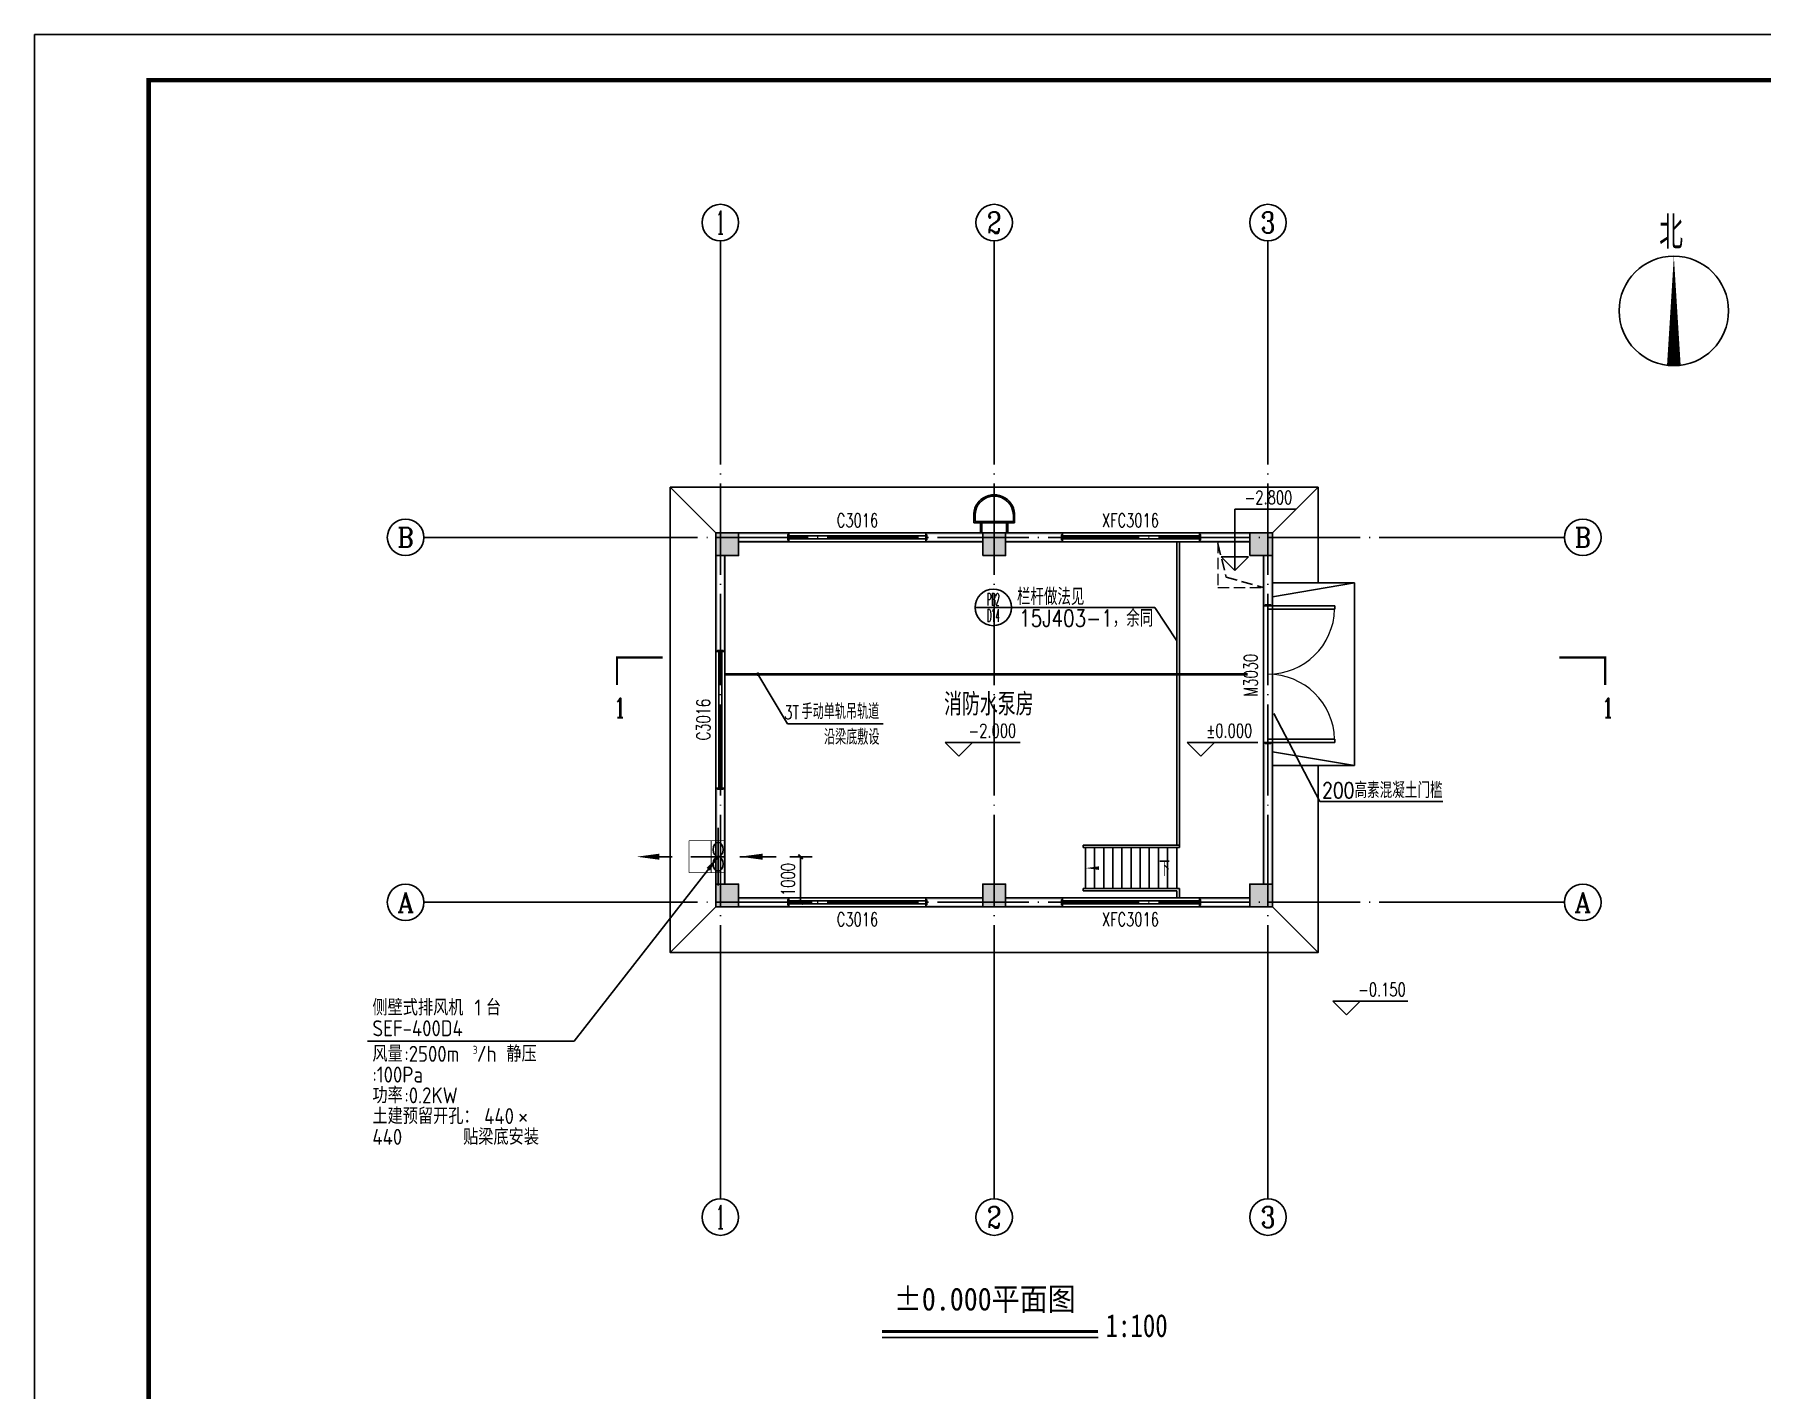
# Model space of a CAD drawing. Extents: x 5109802 to 7068445, y -422737 to 2032183.
# Drawn here: x 5109807 to 5147654, y -393037 to -363337 of the extents above; entities that cross this region are included whole.
import ezdxf
from ezdxf.enums import TextEntityAlignment as Align

# ---------------------------------------------------------------- set-up
doc = ezdxf.new("R2010")
doc.units = 0
doc.header["$LTSCALE"] = 1000
doc.header["$MEASUREMENT"] = 0
for name, pattern in [('CENTER2', [1.125, 0.75, -0.125, 0.125, -0.125]), ('DASH', [0.35, 0.25, -0.1]), ('DOTE', [2.42, 2, -0.2, 0.02, -0.2])]:
    doc.linetypes.add(name, pattern=pattern)
doc.layers.get('0').update_dxf_attribs({"linetype": 'CONTINUOUS'})
doc.layers.get('Defpoints').update_dxf_attribs({"linetype": 'CONTINUOUS'})
doc.layers.add('01粗实线', color=7, linetype='CONTINUOUS', lineweight=15)
for name, color, linetype in [('AXIS', 3, 'CONTINUOUS'), ('AXIS_TEXT', 7, 'CONTINUOUS'), ('COLUMN', 9, 'CONTINUOUS'), ('DIM_ELEV', 3, 'CONTINUOUS'), ('DIM_LEAD', 3, 'CONTINUOUS'), ('DIM_SYMB', 3, 'CONTINUOUS'), ('DOTE', 252, 'CONTINUOUS'), ('DUCT-排烟中心线', 5, 'CENTER2'), ('DUCT-排烟管', 2, 'CONTINUOUS'), ('DUCT-送风标注', 3, 'CONTINUOUS'), ('PUB_DIM', 3, 'CONTINUOUS'), ('PUB_HATCH', 8, 'CONTINUOUS'), ('PUB_TEXT', 7, 'CONTINUOUS'), ('PUB_TITLE', 4, 'CONTINUOUS'), ('PUB_WALL', 9, 'CONTINUOUS'), ('STAIR', 251, 'CONTINUOUS'), ('TH_DIM', 3, 'CONTINUOUS'), ('WALL', 251, 'CONTINUOUS'), ('WINDOW', 4, 'CONTINUOUS'), ('WINDOW_TEXT', 7, 'CONTINUOUS'), ('图名', 15, 'CONTINUOUS')]:
    doc.layers.add(name, color=color, linetype=linetype)
doc.styles.add('_HZTXT', font='txt.shx', dxfattribs={"width": 0.8, "bigfont": 'HZTXT.shx'})
doc.styles.add('_TCH_AXIS', font='COMPLEX', dxfattribs={"bigfont": 'GBCBIG'})
doc.styles.add('_TCH_DIM', font='SIMPLEX', dxfattribs={"bigfont": 'GBCBIG'})
doc.styles.add('_TCH_DIM_T3', font='SIMPLEX', dxfattribs={"width": 0.705882, "bigfont": 'GBCBIG'})
doc.styles.add('_TCH_LABEL', font='COMPLEX', dxfattribs={"bigfont": 'GBCBIG'})
doc.styles.add('_TCH_WINDOW', font='SIMPLEX', dxfattribs={"height": 3.5, "bigfont": 'GBCBIG'})
doc.styles.add('COMP', font='COMPLEX', dxfattribs={"bigfont": 'hztxt'})
doc.styles.add('COMPLEX', font='COMPLEX')
doc.styles.get("Standard").update_dxf_attribs({"font": 'SCEIE', "bigfont": 'SCEIC'})
doc.styles.add('宋体', font='', dxfattribs={"width": 0.7})
doc.styles.get('宋体').set_extended_font_data('SimSun')
doc.dimstyles.new('_TCH_ARCH&&100', dxfattribs={"dimtxt": 297.5, "dimasz": 100, "dimexe": 250, "dimexo": 300, "dimgap": 126.25, "dimtad": 1, "dimdec": 0, "dimzin": 0, "dimdsep": 46, "dimtxsty": '_TCH_DIM_T3', "dimblk": 'ARCHTICK', "dimcen": 0.09, "dimclrt": 7, "dimazin": 2, "dimtfac": 1, "dimtdec": 0, "dimtix": 1, "dimtmove": 2, "dimatfit": 3, "dimfxl": 0, "dimtolj": 1, "dimtzin": 0, "dimarcsym": 0})

# ---------------------------------------------------------------- blocks, each defined once
blk = doc.blocks.new('_INDEX')
blk.add_line((-0.5, 0), (0.5, 0))
blk.add_circle((0, 0), 0.5)
at = {"style": 'COMP'}
for tag, width, p, p2 in [('1', 2.333333, (-0.17, 0.05), (0.17, 0.05)), ('-', 1.166667, (-0.17, -0.39), (0.17, -0.39))]:
    blk.add_attdef(tag, text='', height=0.34, dxfattribs=dict(at, width=width)).set_placement(p, p2, align=Align.FIT)
blk = doc.blocks.new('$TCHSYS$WIN2D')
for p, q in [((-0.5, 0.5), (0.5, 0.5)), ((-0.5, 0.5), (-0.5, -0.5)), ((0.5, 0.5), (0.5, -0.5)), ((0.5, 0.167), (-0.5, 0.167)), ((0.5, -0.167), (-0.5, -0.167)), ((-0.5, -0.5), (0.5, -0.5))]:
    blk.add_line(p, q)
blk = doc.blocks.new('$DorLib2D$00000002')
for p, q in [((-0.5, 0), (-0.5, 0.4875)), ((-0.475, 0.4875), (-0.5, 0.4875)), ((-0.475, 0), (-0.475, 0.4875)), ((0.475, 0), (0.475, 0.4875)), ((0.475, 0.4875), (0.5, 0.4875)), ((0.5, 0), (0.5, 0.4875)), ((-0.5, 0), (-0.475, 0)), ((0.5, 0), (0.475, 0))]:
    blk.add_line(p, q)
at = {"lineweight": 13}
for centre, start, end in [((-0.4875, 0), 0, 88.53072), ((0.4875, 0), 91.46928, 180)]:
    blk.add_arc(centre, 0.4875, start, end, dxfattribs=at)
blk = doc.blocks.new('_FZH')
blk.add_lwpolyline([(-0.5, -0.5), (0.5, -0.5), (0.5, 0.5), (-0.5, 0.5)], close=True)
at = {"layer": 'PUB_HATCH'}
blk.add_solid([(-0.5, -0.5), (0.5, -0.5), (-0.5, 0.5), (0.5, 0.5)], dxfattribs=at)
blk = doc.blocks.new('_AXISO')
blk.add_circle((0, 0), 0.5)
at = {"layer": 'AXIS_TEXT', "style": 'COMPLEX', "width": 1.041667}
blk.add_attdef('A', text='', height=0.56, dxfattribs=at).set_placement((-0.25, -0.28), (0.25, -0.28), align=Align.FIT)
blk = doc.blocks.new('SEF-550')
at = {"color": 2}
blk.add_line((-150, 630, -5400), (-150, -630, -5400), dxfattribs=at)
at = {"color": 2, "const_width": 20, "elevation": -2700}
blk.add_lwpolyline([(-300, 350), (-300, -350)], dxfattribs=at)
for centre in [(-150, 158, -2700), (-150, -157, -2700)]:
    blk.add_ellipse(centre, major_axis=(0, -158), ratio=0.68873)
at = {"layer": 'DIM_LEAD'}
for p, q in [((-1436, 0), (-1159, 0)), ((324, 0), (1123, 0))]:
    blk.add_line(p, q, dxfattribs=at)
for points in [[(-1936, 0, 0, 133, 0), (-1436, 0, 0, 0, 0)], [(324, 0, 0, 133, 0), (824, 0, 0, 0, 0)]]:
    blk.add_lwpolyline(points, format="xyseb", dxfattribs=at)
at = {"layer": 'DUCT-排烟中心线'}
blk.add_line((0, 0), (-790, 0), dxfattribs=at)
at = {"layer": 'DUCT-排烟管', "const_width": 15}
for points in [[(0, 350), (-790, 350)], [(-790, 350), (-790, -350)], [(0, -350), (0, 350)], [(-790, -350), (0, -350)]]:
    blk.add_lwpolyline(points, dxfattribs=at)
blk = doc.blocks.new('_ArchTick')
at = {"color": 0, "linetype": 'ByBlock', "const_width": 0.4}
blk.add_lwpolyline([(-0.5, -0.5), (0.5, 0.5)], dxfattribs=at)
blk = doc.blocks.new('*D276')
at = {"layer": 'Defpoints', "color": 0}
for p in [(5126061, -381359), (5126596, -381359), (5126061, -382359)]:
    blk.add_point(p, dxfattribs=at)
at = {"layer": 'TH_DIM', "color": 0, "lineweight": -2}
for p, q in [((5126361, -381359), (5126846, -381359)), ((5126596, -382359), (5126596, -381359)), ((5126361, -382359), (5126846, -382359))]:
    blk.add_line(p, q, dxfattribs=at)
at = {"layer": 'TH_DIM', "color": 0, "lineweight": -2, "xscale": 100, "yscale": 100, "zscale": 100}
for p, rotation in [((5126596, -381359), 90), ((5126596, -382359), 270)]:
    blk.add_blockref('_ArchTick', p, dxfattribs=dict(at, rotation=rotation))
at = {"layer": 'TH_DIM', "color": 7, "insert": (5126321, -381859), "char_height": 297.5, "attachment_point": 5, "rotation": 90, "style": '_TCH_DIM_T3'}
blk.add_mtext('\\A1;1000', dxfattribs=at)

msp = doc.modelspace()

# ---------------------------------------------------------------- hatches: boundary and pattern name
at = {"layer": 'PUB_WALL'}
for points in [[(5125238.1, -374259.3), (5124738.1, -374259.3), (5124778.1, -374299.3), (5125198.1, -374299.3)], [(5124738.1, -374259.3), (5124738.1, -374759.3), (5124778.1, -374719.3), (5124778.1, -374299.3)], [(5125238.1, -374759.3), (5125238.1, -374259.3), (5125198.1, -374299.3), (5125198.1, -374719.3)], [(5125238.1, -374259.3), (5125238.1, -374299.3), (5126298.1, -374299.3), (5126338.1, -374259.3)], [(5126338.1, -374459.3), (5126338.1, -374259.3), (5126298.1, -374299.3), (5126298.1, -374419.3)], [(5130588.1, -374299.3), (5130588.1, -374259.3), (5129338.1, -374259.3), (5129378.1, -374299.3)], [(5129338.1, -374259.3), (5129338.1, -374459.3), (5129378.1, -374419.3), (5129378.1, -374299.3)], [(5131088.1, -374259.3), (5130588.1, -374259.3), (5130628.1, -374299.3), (5131048.1, -374299.3)], [(5130588.1, -374259.3), (5130588.1, -374759.3), (5130628.1, -374719.3), (5130628.1, -374299.3)], [(5131088.1, -374759.3), (5131088.1, -374259.3), (5131048.1, -374299.3), (5131048.1, -374719.3)], [(5131088.1, -374259.3), (5131088.1, -374299.3), (5132298.1, -374299.3), (5132338.1, -374259.3)], [(5132338.1, -374459.3), (5132338.1, -374259.3), (5132298.1, -374299.3), (5132298.1, -374419.3)], [(5136438.1, -374299.3), (5136438.1, -374259.3), (5135338.1, -374259.3), (5135378.1, -374299.3)], [(5135338.1, -374259.3), (5135338.1, -374459.3), (5135378.1, -374419.3), (5135378.1, -374299.3)], [(5136938.1, -374259.3), (5136438.1, -374259.3), (5136478.1, -374299.3), (5136898.1, -374299.3)], [(5136438.1, -374259.3), (5136438.1, -374759.3), (5136478.1, -374719.3), (5136478.1, -374299.3)], [(5136938.1, -374759.3), (5136938.1, -374259.3), (5136898.1, -374299.3), (5136898.1, -374719.3)], [(5125238.1, -374419.3), (5125238.1, -374459.3), (5126338.1, -374459.3), (5126298.1, -374419.3)], [(5130588.1, -374459.3), (5130588.1, -374419.3), (5129378.1, -374419.3), (5129338.1, -374459.3)], [(5131088.1, -374419.3), (5131088.1, -374459.3), (5132338.1, -374459.3), (5132298.1, -374419.3)], [(5136438.1, -374459.3), (5136438.1, -374419.3), (5135378.1, -374419.3), (5135338.1, -374459.3)], [(5124738.1, -374759.3), (5125238.1, -374759.3), (5125198.1, -374719.3), (5124778.1, -374719.3)], [(5124778.1, -374759.3), (5124738.1, -374759.3), (5124738.1, -376859.3), (5124778.1, -376819.3)], [(5124938.1, -374759.3), (5124898.1, -374759.3), (5124898.1, -376819.3), (5124938.1, -376859.3)], [(5130588.1, -374759.3), (5131088.1, -374759.3), (5131048.1, -374719.3), (5130628.1, -374719.3)], [(5136438.1, -374759.3), (5136938.1, -374759.3), (5136898.1, -374719.3), (5136478.1, -374719.3)], [(5136778.1, -374759.3), (5136738.1, -374759.3), (5136738.1, -375859.3), (5136778.1, -375819.3)], [(5136938.1, -374759.3), (5136898.1, -374759.3), (5136898.1, -375819.3), (5136938.1, -375859.3)], [(5136738.1, -375859.3), (5136938.1, -375859.3), (5136898.1, -375819.3), (5136778.1, -375819.3)], [(5124738.1, -376859.3), (5124938.1, -376859.3), (5124898.1, -376819.3), (5124778.1, -376819.3)], [(5136938.1, -378859.3), (5136738.1, -378859.3), (5136778.1, -378899.3), (5136898.1, -378899.3)], [(5136738.1, -381959.3), (5136778.1, -381959.3), (5136778.1, -378899.3), (5136738.1, -378859.3)], [(5136898.1, -381959.3), (5136938.1, -381959.3), (5136938.1, -378859.3), (5136898.1, -378899.3)], [(5124938.1, -379859.3), (5124738.1, -379859.3), (5124778.1, -379899.3), (5124898.1, -379899.3)], [(5124738.1, -381959.3), (5124778.1, -381959.3), (5124778.1, -379899.3), (5124738.1, -379859.3)], [(5124898.1, -381959.3), (5124938.1, -381959.3), (5124938.1, -379859.3), (5124898.1, -379899.3)], [(5125238.1, -381959.3), (5124738.1, -381959.3), (5124778.1, -381999.3), (5125198.1, -381999.3)], [(5124738.1, -381959.3), (5124738.1, -382459.3), (5124778.1, -382419.3), (5124778.1, -381999.3)], [(5125238.1, -382459.3), (5125238.1, -381959.3), (5125198.1, -381999.3), (5125198.1, -382419.3)], [(5131088.1, -381959.3), (5130588.1, -381959.3), (5130628.1, -381999.3), (5131048.1, -381999.3)], [(5130588.1, -381959.3), (5130588.1, -382459.3), (5130628.1, -382419.3), (5130628.1, -381999.3)], [(5131088.1, -382459.3), (5131088.1, -381959.3), (5131048.1, -381999.3), (5131048.1, -382419.3)], [(5136938.1, -381959.3), (5136438.1, -381959.3), (5136478.1, -381999.3), (5136898.1, -381999.3)], [(5136438.1, -381959.3), (5136438.1, -382459.3), (5136478.1, -382419.3), (5136478.1, -381999.3)], [(5136938.1, -382459.3), (5136938.1, -381959.3), (5136898.1, -381999.3), (5136898.1, -382419.3)], [(5124738.1, -382459.3), (5125238.1, -382459.3), (5125198.1, -382419.3), (5124778.1, -382419.3)], [(5125238.1, -382259.3), (5125238.1, -382299.3), (5126298.1, -382299.3), (5126338.1, -382259.3)], [(5125238.1, -382419.3), (5125238.1, -382459.3), (5126338.1, -382459.3), (5126298.1, -382419.3)], [(5126338.1, -382459.3), (5126338.1, -382259.3), (5126298.1, -382299.3), (5126298.1, -382419.3)], [(5130588.1, -382299.3), (5130588.1, -382259.3), (5129338.1, -382259.3), (5129378.1, -382299.3)], [(5129338.1, -382259.3), (5129338.1, -382459.3), (5129378.1, -382419.3), (5129378.1, -382299.3)], [(5130588.1, -382459.3), (5130588.1, -382419.3), (5129378.1, -382419.3), (5129338.1, -382459.3)], [(5130588.1, -382459.3), (5131088.1, -382459.3), (5131048.1, -382419.3), (5130628.1, -382419.3)], [(5131088.1, -382259.3), (5131088.1, -382299.3), (5132298.1, -382299.3), (5132338.1, -382259.3)], [(5131088.1, -382419.3), (5131088.1, -382459.3), (5132338.1, -382459.3), (5132298.1, -382419.3)], [(5132338.1, -382459.3), (5132338.1, -382259.3), (5132298.1, -382299.3), (5132298.1, -382419.3)], [(5136438.1, -382299.3), (5136438.1, -382259.3), (5135338.1, -382259.3), (5135378.1, -382299.3)], [(5135338.1, -382259.3), (5135338.1, -382459.3), (5135378.1, -382419.3), (5135378.1, -382299.3)], [(5136438.1, -382459.3), (5136438.1, -382419.3), (5135378.1, -382419.3), (5135338.1, -382459.3)], [(5136438.1, -382459.3), (5136938.1, -382459.3), (5136898.1, -382419.3), (5136478.1, -382419.3)]]:
    msp.add_hatch(color=0, dxfattribs=at).paths.add_polyline_path(points)

# ---------------------------------------------------------------- linework, layer by layer
for p, q in [((5130389.1, -374039.3), (5130389.1, -373859.3)), ((5130418.1, -374009.3), (5130418.1, -373874.1)), ((5131258.1, -374009.3), (5131258.1, -373874.1)), ((5131287, -374039.3), (5131287, -373859.3)), ((5130538.1, -374039.3), (5130389.1, -374039.3)), ((5130538.1, -374009.3), (5130418.1, -374009.3)), ((5131138.1, -374009.3), (5131258.1, -374009.3)), ((5131138.1, -374039.3), (5131287, -374039.3))]:
    msp.add_line(p, q)
at = {"color": 0}
for p, q in [((5134838.1, -381109.3), (5134838.1, -374459.3)), ((5134898.1, -381159.3), (5134898.1, -374459.3)), ((5132788.1, -381159.3), (5132788.1, -381109.3)), ((5134898.1, -381109.3), (5132788.1, -381109.3)), ((5134898.1, -381159.3), (5132788.1, -381159.3)), ((5132838.1, -381159.3), (5132838.1, -382059.3)), ((5133038.1, -381159.3), (5133038.1, -382059.3)), ((5133238.1, -381159.3), (5133238.1, -382059.3)), ((5133438.1, -381159.3), (5133438.1, -382059.3)), ((5133638.1, -381159.3), (5133638.1, -382059.3)), ((5133838.1, -381159.3), (5133838.1, -382059.3)), ((5134038.1, -381159.3), (5134038.1, -382059.3)), ((5134238.1, -381159.3), (5134238.1, -382059.3)), ((5134438.1, -381159.3), (5134438.1, -382059.3)), ((5134638.1, -381159.3), (5134638.1, -382059.3)), ((5134838.1, -381159.3), (5134838.1, -382059.3)), ((5132788.1, -382109.3), (5132788.1, -382059.3)), ((5134898.1, -382059.3), (5132788.1, -382059.3)), ((5134838.1, -382109.3), (5132788.1, -382109.3)), ((5134838.1, -382259.3), (5134838.1, -382109.3)), ((5134898.1, -382259.3), (5134898.1, -382059.3))]:
    msp.add_line(p, q, dxfattribs=at)
at = {"linetype": 'DASH', "lineweight": -2}
for p, q in [((5135738.1, -374496.8), (5135924.6, -375229.7)), ((5135924.6, -375229.7), (5136738.1, -375459.3))]:
    msp.add_line(p, q, dxfattribs=at)
for points in [[(5131138.1, -374259.3), (5131138.1, -374009.3), (5130538.1, -374009.3), (5130538.1, -374259.3)], [(5131108.1, -374259.3), (5131108.1, -374039.3), (5130568.1, -374039.3), (5130568.1, -374259.3)]]:
    msp.add_lwpolyline(points)
for radius, start, end in [(450, 356.17745, 183.82255), (420, 0, 180)]:
    msp.add_arc((5130838.1, -373874.1), radius, start, end)
at = {"layer": '01粗实线', "linetype": 'DASH'}
for p, q in [((5135738.1, -374459.3), (5135738.1, -375459.3)), ((5135738.1, -375459.3), (5136738.1, -375459.3))]:
    msp.add_line(p, q, dxfattribs=at)
at = {"layer": 'AXIS', "color": 0}
for p, q in [((5124838.1, -371859.3), (5124838.1, -367859.3)), ((5130838.1, -371859.3), (5130838.1, -367859.3)), ((5136838.1, -371859.3), (5136838.1, -367859.3)), ((5122338.1, -374359.3), (5118338.1, -374359.3)), ((5139338.1, -374359.3), (5143338.1, -374359.3)), ((5122338.1, -382359.3), (5118338.1, -382359.3)), ((5139338.1, -382359.3), (5143338.1, -382359.3)), ((5124838.1, -384859.3), (5124838.1, -388859.3)), ((5130838.1, -384859.3), (5130838.1, -388859.3)), ((5136838.1, -384859.3), (5136838.1, -388859.3))]:
    msp.add_line(p, q, dxfattribs=at)
at = {"layer": 'DIM_ELEV'}
for p, q in [((5136111.8, -375084.7), (5136111.8, -373738.7)), ((5136111.8, -373738.7), (5137457.3, -373738.7)), ((5136111.8, -375084.7), (5135811.8, -374784.7)), ((5135811.8, -374784.7), (5136411.8, -374784.7)), ((5136111.8, -375084.7), (5136411.8, -374784.7)), ((5130061.5, -379153.1), (5129761.5, -378853.1)), ((5129761.5, -378853.1), (5131407, -378853.1)), ((5130061.5, -379153.1), (5130361.5, -378853.1)), ((5135369.2, -379153.1), (5135069.2, -378853.1)), ((5135069.2, -378853.1), (5136616.5, -378853.1)), ((5135369.2, -379153.1), (5135669.2, -378853.1)), ((5138559.2, -384824.4), (5138259.2, -384524.4)), ((5138259.2, -384524.4), (5139904.7, -384524.4)), ((5138559.2, -384824.4), (5138859.2, -384524.4))]:
    msp.add_line(p, q, dxfattribs=at)
at = {"layer": 'DIM_LEAD'}
for p, q in [((5125660.4, -377359.3), (5126309.1, -378449.7)), ((5126309.1, -378449.7), (5128405.2, -378449.7))]:
    msp.add_line(p, q, dxfattribs=at)
at = {"layer": 'DIM_LEAD', "const_width": 40}
msp.add_lwpolyline([(5125650.2, -377342.1, 1), (5125670.6, -377376.5, 1)], format="xyb", close=True, dxfattribs=at)
at = {"layer": 'DIM_SYMB'}
msp.add_lwpolyline([(5145733.5, -370595.5, 300, 0, 0), (5145733.5, -368195.5, 0, 0, 0)], format="xyseb", dxfattribs=at)
at = {"layer": 'DIM_SYMB', "color": 0, "const_width": 50}
for points in [[(5122572.2, -377593.3), (5122572.2, -376993.3), (5123572.2, -376993.3)], [(5143225.5, -376993.3), (5144225.5, -376993.3), (5144225.5, -377593.3)]]:
    msp.add_lwpolyline(points, dxfattribs=at)
at = {"layer": 'DIM_SYMB', "color": 0}
msp.add_lwpolyline([(5134345.2, -381609.3, 0, 0, 0), (5132838.1, -381609.3, 0, 80, 0), (5133138.1, -381609.3, 0, 0, 0)], format="xyseb", dxfattribs=at)
at = {"layer": 'DIM_SYMB'}
msp.add_circle((5145733.5, -369395.5), 1200, dxfattribs=at)
at = {"layer": 'DOTE', "linetype": 'DOTE'}
for p, q in [((5124838.1, -384859.3), (5124838.1, -371859.3)), ((5130838.1, -384859.3), (5130838.1, -371859.3)), ((5136838.1, -384859.3), (5136838.1, -371859.3)), ((5122338.1, -374359.3), (5139338.1, -374359.3)), ((5122338.1, -382359.3), (5139338.1, -382359.3))]:
    msp.add_line(p, q, dxfattribs=at)
at = {"layer": 'DOTE', "linetype": 'DASH', "lineweight": -3, "ltscale": 5, "const_width": 60}
msp.add_lwpolyline([(5136390.9, -377359.3), (5124938.1, -377359.3)], dxfattribs=at)
at = {"layer": 'DUCT-送风标注'}
for p, q in [((5124788.1, -381359.3), (5121633.3, -385400.3)), ((5124788.1, -381359.3), (5121633.3, -385400.3)), ((5121633.3, -385400.3), (5117106.8, -385400.3))]:
    msp.add_line(p, q, dxfattribs=at)
msp.add_lwpolyline([(5124788.1, -381359.3, 0, 93.3, 0), (5124572.7, -381635.2, 0, 0, 0)], format="xyseb", dxfattribs=at)
msp.add_lwpolyline([(5124788.1, -381359.3, 0, 93.3, 0), (5124572.7, -381635.2, 0, 0, 0)], format="xyseb", dxfattribs=at)
at = {"layer": 'PUB_DIM'}
for p, q in [((5134358.9, -375895.4), (5131219, -375895.4)), ((5134358.9, -375895.4), (5134838.1, -376627.6)), ((5137974.3, -380149.8), (5136968.2, -378223.2)), ((5140672, -380149.8), (5137974.3, -380149.8))]:
    msp.add_line(p, q, dxfattribs=at)
at = {"layer": 'PUB_TITLE', "color": 4}
msp.add_lwpolyline([(5109807.2, -422737.3), (5193907.2, -422737.3), (5193907.2, -363337.3), (5109807.2, -363337.3)], close=True, dxfattribs=at)
at = {"layer": 'PUB_TITLE', "color": 4, "const_width": 100}
msp.add_lwpolyline([(5112307.2, -421737.3), (5192907.2, -421737.3), (5192907.2, -364337.3), (5112307.2, -364337.3)], close=True, dxfattribs=at)
at = {"layer": 'STAIR'}
for p, q in [((5123738.1, -373259.3), (5124738.1, -374259.3)), ((5137938.1, -373259.3), (5136938.1, -374259.3)), ((5136938.1, -375659.3), (5138738.1, -375359.3)), ((5136938.1, -375359.3), (5138738.1, -375359.3)), ((5138738.1, -375359.3), (5138738.1, -379359.3)), ((5136938.1, -379059.3), (5138738.1, -379359.3)), ((5136938.1, -379359.3), (5138738.1, -379359.3)), ((5123738.1, -383459.3), (5124738.1, -382459.3)), ((5137938.1, -383459.3), (5136938.1, -382459.3))]:
    msp.add_line(p, q, dxfattribs=at)
msp.add_lwpolyline([(5137938.1, -379359.3), (5137938.1, -383459.3), (5123738.1, -383459.3), (5123738.1, -373259.3), (5137938.1, -373259.3), (5137938.1, -375359.3)], dxfattribs=at)
at = {"layer": 'WALL', "color": 0}
for p, q in [((5126338.1, -374259.3), (5125238.1, -374259.3)), ((5126338.1, -374459.3), (5126338.1, -374259.3)), ((5130588.1, -374259.3), (5129338.1, -374259.3)), ((5129338.1, -374259.3), (5129338.1, -374459.3)), ((5132338.1, -374259.3), (5131088.1, -374259.3)), ((5132338.1, -374459.3), (5132338.1, -374259.3)), ((5136438.1, -374259.3), (5135338.1, -374259.3)), ((5135338.1, -374259.3), (5135338.1, -374459.3)), ((5125238.1, -374459.3), (5126338.1, -374459.3)), ((5129338.1, -374459.3), (5130588.1, -374459.3)), ((5131088.1, -374459.3), (5132338.1, -374459.3)), ((5135338.1, -374459.3), (5136438.1, -374459.3)), ((5124738.1, -374759.3), (5124738.1, -376859.3)), ((5124938.1, -376859.3), (5124938.1, -374759.3)), ((5136738.1, -374759.3), (5136738.1, -375859.3)), ((5136938.1, -375859.3), (5136938.1, -374759.3)), ((5136738.1, -375859.3), (5136938.1, -375859.3)), ((5124738.1, -376859.3), (5124938.1, -376859.3)), ((5136938.1, -378859.3), (5136738.1, -378859.3)), ((5136738.1, -378859.3), (5136738.1, -381959.3)), ((5136938.1, -381959.3), (5136938.1, -378859.3)), ((5124938.1, -379859.3), (5124738.1, -379859.3)), ((5124738.1, -379859.3), (5124738.1, -381959.3)), ((5124938.1, -381959.3), (5124938.1, -379859.3)), ((5126338.1, -382259.3), (5125238.1, -382259.3)), ((5125238.1, -382459.3), (5126338.1, -382459.3)), ((5126338.1, -382459.3), (5126338.1, -382259.3)), ((5130588.1, -382259.3), (5129338.1, -382259.3)), ((5129338.1, -382259.3), (5129338.1, -382459.3)), ((5129338.1, -382459.3), (5130588.1, -382459.3)), ((5132338.1, -382259.3), (5131088.1, -382259.3)), ((5131088.1, -382459.3), (5132338.1, -382459.3)), ((5132338.1, -382459.3), (5132338.1, -382259.3)), ((5136438.1, -382259.3), (5135338.1, -382259.3)), ((5135338.1, -382259.3), (5135338.1, -382459.3)), ((5135338.1, -382459.3), (5136438.1, -382459.3))]:
    msp.add_line(p, q, dxfattribs=at)
at = {"layer": 'WINDOW', "color": 0}
for p, q in [((5136738.1, -375859.3), (5136738.1, -378859.3)), ((5136938.1, -375859.3), (5136938.1, -378859.3))]:
    msp.add_line(p, q, dxfattribs=at)
at = {"layer": '图名'}
msp.add_line((5128383.3, -391899.2), (5133116.1, -391899.2), dxfattribs=at)
at = {"layer": '图名', "const_width": 70}
msp.add_lwpolyline([(5128383.3, -391766), (5133116.1, -391766)], dxfattribs=at)

# ---------------------------------------------------------------- block references
at = {"xscale": -1, "rotation": 180}
msp.add_blockref('SEF-550', (5124938.1, -381359.3), dxfattribs=at)
at = {"layer": 'AXIS', "color": 0}
ref = msp.add_blockref('_AXISO', (5124838.1, -367459.3), dxfattribs=dict(at, xscale=800, yscale=800, zscale=800))
ref.add_attrib('A', '1', dxfattribs={"layer": 'AXIS_TEXT', "color": 0, "height": 514.7, "style": '_TCH_AXIS'}).set_placement((5124727.8, -367716.7), (5124948.3, -367716.7), align=Align.FIT)
ref = msp.add_blockref('_AXISO', (5130838.1, -367459.3), dxfattribs=dict(at, xscale=800, yscale=800, zscale=800))
ref.add_attrib('A', '2', dxfattribs={"layer": 'AXIS_TEXT', "color": 0, "height": 465.9, "style": '_TCH_AXIS'}).set_placement((5130682.7, -367692.3), (5130993.4, -367692.3), align=Align.FIT)
ref = msp.add_blockref('_AXISO', (5136838.1, -367459.3), dxfattribs=dict(at, xscale=800, yscale=800, zscale=800))
ref.add_attrib('A', '3', dxfattribs={"layer": 'AXIS_TEXT', "color": 0, "height": 465.9, "style": '_TCH_AXIS'}).set_placement((5136682.7, -367692.3), (5136993.4, -367692.3), align=Align.FIT)
ref = msp.add_blockref('_AXISO', (5117938.1, -374359.3), dxfattribs=dict(at, xscale=800, yscale=800, zscale=800))
ref.add_attrib('A', 'B', dxfattribs={"layer": 'AXIS_TEXT', "color": 0, "height": 435.3, "style": '_TCH_AXIS'}).set_placement((5117761.9, -374576.9), (5118114.2, -374576.9), align=Align.FIT)
ref = msp.add_blockref('_AXISO', (5143738.1, -374359.3), dxfattribs=dict(at, xscale=800, yscale=800, zscale=800))
ref.add_attrib('A', 'B', dxfattribs={"layer": 'AXIS_TEXT', "color": 0, "height": 435.3, "style": '_TCH_AXIS'}).set_placement((5143561.9, -374576.9), (5143914.2, -374576.9), align=Align.FIT)
ref = msp.add_blockref('_AXISO', (5117938.1, -382359.3), dxfattribs=dict(at, xscale=800, yscale=800, zscale=800))
ref.add_attrib('A', 'A', dxfattribs={"layer": 'AXIS_TEXT', "color": 0, "height": 425.2, "style": '_TCH_AXIS'}).set_placement((5117755.8, -382571.9), (5118120.3, -382571.9), align=Align.FIT)
ref = msp.add_blockref('_AXISO', (5143738.1, -382359.3), dxfattribs=dict(at, xscale=800, yscale=800, zscale=800))
ref.add_attrib('A', 'A', dxfattribs={"layer": 'AXIS_TEXT', "color": 0, "height": 425.2, "style": '_TCH_AXIS'}).set_placement((5143555.8, -382571.9), (5143920.3, -382571.9), align=Align.FIT)
ref = msp.add_blockref('_AXISO', (5124838.1, -389259.3), dxfattribs=dict(at, xscale=800, yscale=800, zscale=800))
ref.add_attrib('A', '1', dxfattribs={"layer": 'AXIS_TEXT', "color": 0, "height": 514.7, "style": '_TCH_AXIS'}).set_placement((5124727.8, -389516.7), (5124948.3, -389516.7), align=Align.FIT)
ref = msp.add_blockref('_AXISO', (5130838.1, -389259.3), dxfattribs=dict(at, xscale=800, yscale=800, zscale=800))
ref.add_attrib('A', '2', dxfattribs={"layer": 'AXIS_TEXT', "color": 0, "height": 465.9, "style": '_TCH_AXIS'}).set_placement((5130682.7, -389492.3), (5130993.4, -389492.3), align=Align.FIT)
ref = msp.add_blockref('_AXISO', (5136838.1, -389259.3), dxfattribs=dict(at, xscale=800, yscale=800, zscale=800))
ref.add_attrib('A', '3', dxfattribs={"layer": 'AXIS_TEXT', "color": 0, "height": 465.9, "style": '_TCH_AXIS'}).set_placement((5136682.7, -389492.3), (5136993.4, -389492.3), align=Align.FIT)
at = {"layer": 'COLUMN', "color": 0, "xscale": 500, "yscale": 500, "zscale": 500}
for p in [(5124988.1, -374509.3), (5130838.1, -374509.3), (5136688.1, -374509.3), (5124988.1, -382209.3), (5130838.1, -382209.3), (5136688.1, -382209.3)]:
    msp.add_blockref('_FZH', p, dxfattribs=at)
at = {"layer": 'PUB_DIM'}
ref = msp.add_blockref('_INDEX', (5130819, -375895.4), dxfattribs=dict(at, xscale=-800, yscale=800, zscale=800))
ref.add_attrib('1', 'PB2', dxfattribs={"layer": '0', "height": 272, "style": 'COMP', "width": 0.362069}).set_placement((5130683, -375855.4), (5130955, -375855.4), align=Align.FIT)
ref.add_attrib('-', 'D14', dxfattribs={"layer": '0', "height": 272, "style": 'COMP', "width": 0.396226}).set_placement((5130683, -376207.4), (5130955, -376207.4), align=Align.FIT)
at = {"layer": 'WINDOW', "color": 0}
ref = msp.add_blockref('$TCHSYS$WIN2D', (5127838.1, -374359.3), dxfattribs=dict(at, xscale=3000, yscale=-200, zscale=3000))
ref.add_attrib('A', 'C3016', (5127388.1, -374133.1), dxfattribs={"layer": 'WINDOW_TEXT', "color": 0, "height": 297.5, "style": '_TCH_WINDOW', "width": 0.705882})
ref = msp.add_blockref('$TCHSYS$WIN2D', (5133838.1, -374359.3), dxfattribs=dict(at, xscale=3000, yscale=-200, zscale=3000))
ref.add_attrib('A', 'XFC3016', (5133198.1, -374133.1), dxfattribs={"layer": 'WINDOW_TEXT', "color": 0, "height": 297.5, "style": '_TCH_WINDOW', "width": 0.705882})
ref = msp.add_blockref('$DorLib2D$00000002', (5136838.1, -377359.3), dxfattribs=dict(at, xscale=3000, yscale=3000, zscale=3000, rotation=269.9999999999733))
ref.add_attrib('A', 'M3030', (5136606.9, -377849.3), dxfattribs={"layer": 'WINDOW_TEXT', "color": 0, "height": 297.5, "rotation": 90, "style": '_TCH_WINDOW', "width": 0.705882})
ref = msp.add_blockref('$TCHSYS$WIN2D', (5124838.1, -378359.3), dxfattribs=dict(at, xscale=3000, yscale=200, zscale=3000, rotation=270.0000000000267))
ref.add_attrib('A', 'C3016', (5124611.8, -378809.3), dxfattribs={"layer": 'WINDOW_TEXT', "color": 0, "height": 297.5, "rotation": 90, "style": '_TCH_WINDOW', "width": 0.705882})
ref = msp.add_blockref('$TCHSYS$WIN2D', (5127838.1, -382359.3), dxfattribs=dict(at, xscale=3000, yscale=200, zscale=3000))
ref.add_attrib('A', 'C3016', (5127388.1, -382883.1), dxfattribs={"layer": 'WINDOW_TEXT', "color": 0, "height": 297.5, "style": '_TCH_WINDOW', "width": 0.705882})
ref = msp.add_blockref('$TCHSYS$WIN2D', (5133838.1, -382359.3), dxfattribs=dict(at, xscale=3000, yscale=200, zscale=3000))
ref.add_attrib('A', 'XFC3016', (5133198.1, -382883.1), dxfattribs={"layer": 'WINDOW_TEXT', "color": 0, "height": 297.5, "style": '_TCH_WINDOW', "width": 0.705882})

# ---------------------------------------------------------------- texts
at = {"layer": 'DUCT-送风标注', "color": 7}
for s, height, p in [('侧壁式排风机', 350, (5117211.8, -384840.3)), ('1', 350, (5119449.3, -384840.3)), ('台', 350, (5119699.3, -384840.3)), ('SEF-400D4', 350, (5117211.8, -385295.3)), ('风量', 350, (5117211.8, -385855.3)), (':2500m', 350, (5117911.8, -385855.3)), ('3', 175, (5119411.8, -385680.3)), ('/h', 350, (5119499.3, -385855.3)), ('静压', 350, (5120149.3, -385855.3)), (':100Pa', 350, (5117211.8, -386310.3)), ('功率', 350, (5117211.8, -386765.3)), (':0.2KW', 350, (5117911.8, -386765.3)), ('土建预留开孔：', 350, (5117211.8, -387220.3)), ('440', 350, (5119661.8, -387220.3)), ('×', 350, (5120411.8, -387220.3)), ('440', 350, (5117211.8, -387675.3)), ('贴梁底安装', 350, (5119199.3, -387675.3))]:
    msp.add_text(s, height=height, dxfattribs=at).set_placement(p)
at = {"layer": 'PUB_DIM', "style": '_HZTXT', "width": 0.8}
for s, height, p in [('栏杆做法见', 369.46, (5131337.4, -375844.7)), ('15J403-1，余同', 369.458, (5131385.1, -376316.8)), ('消防水泵房', 490.23, (5129740.6, -378264.3)), ('200高素混凝土门槛', 344.83, (5138024.9, -380074.4))]:
    msp.add_text(s, height=height, dxfattribs=at).set_placement(p)
at = {"layer": 'PUB_TEXT', "style": '_TCH_DIM'}
for s, height, p in [('北', 723.4, (5145412.2, -368041.8)), ('手动单轨吊轨道', 337.59, (5126617.2, -378344.7)), ('沿梁底敷设', 337.59, (5127108.7, -378904.7))]:
    msp.add_text(s, height=height, dxfattribs=at).set_placement(p)
at = {"layer": 'PUB_TEXT', "style": '_TCH_DIM', "width": 0.705882}
for s, p in [('-2.800', (5136327.3, -373633.7)), ('3T', (5126237.2, -378344.7)), ('-2.000', (5130277, -378748.1)), ('%%P0.000', (5135486.5, -378748.1)), ('-0.150', (5138814.7, -384419.4))]:
    msp.add_text(s, height=297.5, dxfattribs=at).set_placement(p)
at = {"layer": 'PUB_TEXT', "color": 0, "style": '_TCH_LABEL', "width": 0.705882}
for p in [(5122507.9, -378305.8), (5144161.2, -378305.8)]:
    msp.add_text('1', height=425, dxfattribs=at).set_placement(p)
at = {"layer": 'PUB_TEXT', "color": 0, "style": '_TCH_DIM'}
msp.add_text('下', height=337.6, dxfattribs=at).set_placement((5134450.2, -381784.3))
at = {"layer": '图名', "style": '宋体'}
for s, width, p in [('%%P0.000平面图', 0.9, (5128640.4, -391305.2)), ('1:100', 0.8, (5133279.8, -391886.1))]:
    msp.add_text(s, height=500, dxfattribs=dict(at, width=width)).set_placement(p)

# ---------------------------------------------------------------- dimensions: what is measured, and where the dimension line sits
at = {"layer": 'TH_DIM', "color": 0}
dim = msp.add_aligned_dim(p1=(5126060.8, -382359.3), p2=(5126060.8, -381359.3), distance=-534.9, dimstyle='_TCH_ARCH&&100', dxfattribs=at)
dim.commit()
dim.dimension.update_dxf_attribs({"geometry": '*D276', "text_midpoint": (5126320.6, -381859.3)})

doc.saveas('drawing.dxf')
